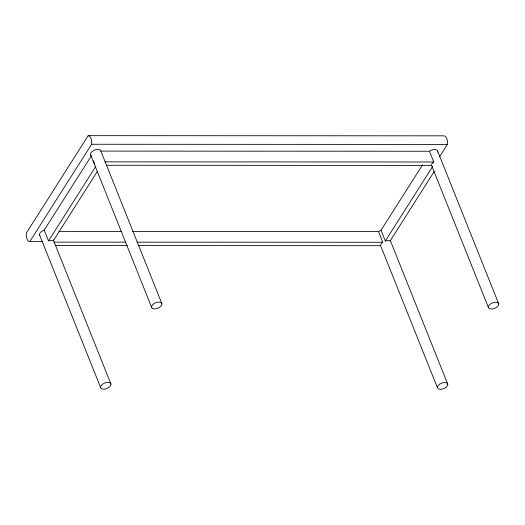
<?xml version="1.0" encoding="UTF-8"?>
<svg xmlns="http://www.w3.org/2000/svg" width="525" height="525" viewBox="0 0 525 525"><rect width="100%" height="100%" fill="white"/><g stroke="black" fill="none" stroke-linecap="round" stroke-linejoin="round"><path stroke-width="0.79" d="M439.504 156.85L447.398 144.428A6.864 3.458 -90 0 0 443.96 135.824L88.174 135.667L26.362 233.015A6.864 3.458 -90 0 0 29.8 241.618L42.919 241.625M29.8 241.618L91.612 144.263A6.864 3.458 -90 0 0 88.174 135.667M39.821 235.495A5.493 2.953 -21.8 0 1 44.218 230.127L91.429 155.768M97.414 171.34L53.261 240.877A5.493 2.953 -21.8 0 0 48.517 240.877L95.734 166.517M132.661 231.413L378.492 231.525L381.025 230.272L422.553 164.87M434.221 171.491L390.068 241.027A5.493 2.953 -21.8 0 0 385.324 241.027L432.534 166.668M91.612 144.263L447.398 144.428M90.792 155.223A5.493 2.953 -21.8 0 1 94.513 150.097A5.493 2.953 -21.8 0 1 100.872 151.102L429.463 151.252A5.493 2.953 -21.8 0 1 435.258 149.572A5.493 2.953 -21.8 0 1 437.633 152.079M429.463 151.252L433.762 162.002L105.177 161.857A5.493 2.953 -21.8 0 1 105.125 162.678M106.28 165.277L431.596 165.421A5.493 2.953 -21.8 0 1 433.762 162.002M58.918 231.381L121.19 231.407M125.495 242.163L54.2 242.13A5.493 2.953 -21.8 0 1 54.154 242.957M136.966 242.169L382.791 242.274L378.492 231.525M55.309 245.549L127.424 245.582M138.075 245.582L380.625 245.693A5.493 2.953 -21.8 0 1 382.791 242.274M437.679 151.252L498.75 303.942A5.493 2.953 -21.8 0 1 491.387 309.061A5.493 2.953 -21.8 0 1 490.534 303.936A5.493 2.953 -21.8 0 1 498.75 303.942M431.596 165.421L488.362 307.355M390.357 240.647L447.779 384.215A5.493 2.953 -21.8 0 1 440.416 389.333A5.493 2.953 -21.8 0 1 439.563 384.208A5.493 2.953 -21.8 0 1 447.779 384.215M381.025 230.272L385.324 241.027M380.625 245.693L437.391 387.627M100.872 151.102L161.943 303.791A5.493 2.953 -21.8 0 1 154.58 308.91A5.493 2.953 -21.8 0 1 153.727 303.785A5.493 2.953 -21.8 0 1 161.943 303.791M93.437 160.788L94.874 164.371M90.49 154.514L151.561 307.204M53.34 239.977L110.972 384.064A5.493 2.953 -21.8 0 1 103.609 389.183A5.493 2.953 -21.8 0 1 102.756 384.057A5.493 2.953 -21.8 0 1 110.972 384.064M44.218 230.127L48.517 240.877M39.519 234.787L100.583 387.476"/></g></svg>
